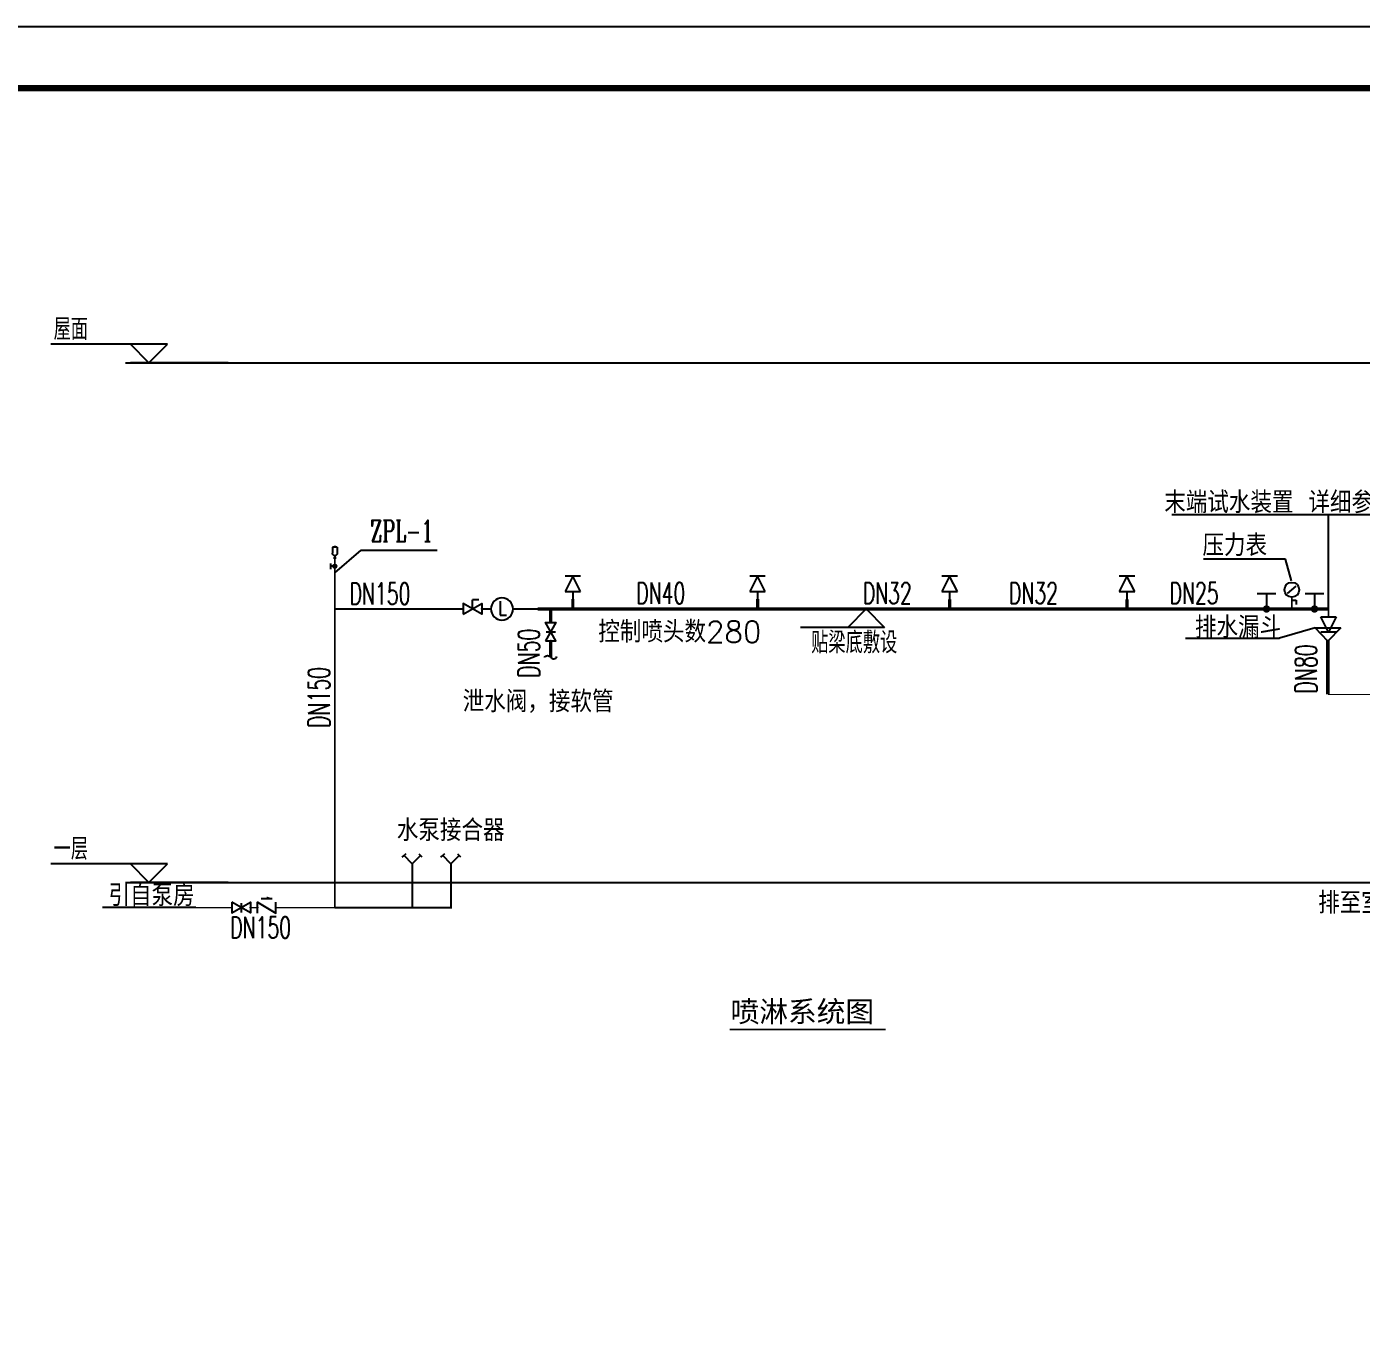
# Model space of a CAD drawing. Extents: x 4995099 to 5303443, y 4627657 to 4889583.
# Drawn here: x 5069006 to 5112367, y 4760205 to 4802205 of the extents above; entities that cross this region are included whole.
import ezdxf

# ---------------------------------------------------------------- set-up
doc = ezdxf.new("R2010")
doc.units = 0
doc.header["$LTSCALE"] = 1000
doc.header["$MEASUREMENT"] = 0
doc.linetypes.add('CONTINOUS', pattern=[0])
doc.linetypes.add('PHANTOM2', pattern=[1.25, 0.625, -0.125, 0.125, -0.125, 0.125, -0.125])
doc.layers.get('0').update_dxf_attribs({"color": 4, "linetype": 'CONTINUOUS'})
for name, color, linetype in [('-III-DG', 5, 'CONTINUOUS'), ('DIM_喷淋', 3, 'CONTINUOUS'), ('EQUIP_消防', 7, 'CONTINUOUS'), ('EQUIP_阀门', 7, 'CONTINUOUS'), ('EVALVE_喷淋', 7, 'CONTINUOUS'), ('PIPE-喷淋', 6, 'CONTINUOUS'), ('TEXT_消防', 7, 'CONTINUOUS'), ('TWT_DIM', 3, 'CONTINUOUS'), ('TWT_ELEV', 3, 'CONTINUOUS'), ('TWT_TEXT', 7, 'CONTINUOUS'), ('TWT_TITLE', 7, 'CONTINUOUS'), ('VALVE_喷淋', 7, 'CONTINUOUS'), ('VALVE_消防', 7, 'CONTINUOUS')]:
    doc.layers.add(name, color=color, linetype=linetype)
doc.layers.add('PIPE-消防', color=1, linetype='PHANTOM2', lineweight=50)
doc.styles.add('_TWT_DIM_ELE', font='SIMPLEX', dxfattribs={"width": 0.8, "height": 3.5, "bigfont": 'HZTXT'})
doc.styles.add('_TWT_PIPEDN', font='SIMPLEX', dxfattribs={"width": 0.8, "height": 3.5, "bigfont": 'HZTXT'})
doc.styles.add('_TWT_SERIAL', font='COMPLEX', dxfattribs={"width": 0.8, "height": 3.5, "bigfont": 'HZTXT'})
doc.styles.add('HZTXT', font='TXT', dxfattribs={"bigfont": 'HZTXT'})
doc.styles.add('Style-黑体', font='', dxfattribs={"bigfont": 'hztxt.shx'})
doc.styles.get('Style-黑体').set_extended_font_data('SimSun')

# ---------------------------------------------------------------- blocks, each defined once
blk = doc.blocks.new('$DGFH')
blk.add_lwpolyline([(0.07, -1.01, -0.575183), (0, 0, 0.604745), (-0.11, 1.01, 16.924828)], format="xyb")
blk = doc.blocks.new('I2320-B1')
at = {"linetype": 'CONTINOUS'}
for p, q in [((-1.25, 3.75), (1.25, 3.75)), ((-1.25, 1.25), (0, 3.75)), ((0, 3.75), (1.25, 1.25)), ((1.25, 1.25), (-1.25, 1.25))]:
    blk.add_line(p, q, dxfattribs=at)
at = {"linetype": 'CONTINOUS', "const_width": 0.3}
blk.add_lwpolyline([(0, 1.25), (0, 0)], dxfattribs=at)
blk = doc.blocks.new('F0210-B1')
at = {"linetype": 'CONTINOUS'}
for p, q in [((-1.5, 2.5), (1.5, 2.5)), ((0, 2.5), (0, 0))]:
    blk.add_line(p, q, dxfattribs=at)
at = {"linetype": 'CONTINOUS', "const_width": 0.6}
blk.add_lwpolyline([(-0.3, 0, 1), (0.3, 0, 1)], format="xyb", close=True, dxfattribs=at)
blk = doc.blocks.new('S0311-B1')
at = {"linetype": 'CONTINOUS'}
for p, q in [((-0.72, 2.52), (0.72, 3.72)), ((-0.02, 1.46), (0.72, 1.44)), ((0.72, 1.44), (0.72, 0.72))]:
    blk.add_line(p, q, dxfattribs=at)
at = {"linetype": 'CONTINOUS', "const_width": 0.288}
blk.add_lwpolyline([(0, 1.92), (0, 0)], dxfattribs=at)
at = {"linetype": 'CONTINOUS'}
blk.add_circle((0, 3.12), 1.2, dxfattribs=at)
blk.add_solid([(0.73, 3.72), (0.17, 3.34), (0.23, 3.24)], dxfattribs=at)
blk = doc.blocks.new('$VALVE$00000296')
for points in [[(-125, 72), (-125, -72), (125, 72), (125, -72), (-125, 72)], [(0, 60), (0, -64)]]:
    blk.add_lwpolyline(points)
for p in [(-125, 0), (125, 0)]:
    blk.add_point(p)
blk = doc.blocks.new('F1810-B1')
at = {"linetype": 'CONTINOUS'}
for p, q in [((-0.8, 3.2), (-0.8, 1.2)), ((-0.8, 3.2), (0.8, 3.2)), ((0, 3.6), (0, 3.2)), ((0, 0.4), (0, -0.4)), ((0.8, 3.2), (0.8, 1.2)), ((-0.4, -0.4), (0.4, -0.4))]:
    blk.add_line(p, q, dxfattribs=at)
blk.add_arc((0, 1.2), 0.8, 180, 0, dxfattribs=at)
blk = doc.blocks.new('$VALVE$00000497')
for p, q in [((78, 138), (-78, 138)), ((0, 50), (0, 138))]:
    blk.add_line(p, q)
at = {"const_width": 49.6}
blk.add_lwpolyline([(25, 0, 1), (-25, 0, 1)], format="xyb", close=True, dxfattribs=at)
blk.add_circle((0, 0), 50)
blk = doc.blocks.new('$EVALVE$00000030')
for p in [(0, 0), (87, 124)]:
    blk.add_line(p, (0, 124))
blk.add_lwpolyline([(-125, -72), (125, 72), (125, -72), (-125, 72)], close=True)
for p in [(-125, 0), (125, 0)]:
    blk.add_point(p)
blk = doc.blocks.new('$EVALVE$00000027')
at = {"color": 7}
for p, q in [((-23, 104), (-23, -83)), ((-23, -83), (61, -83))]:
    blk.add_line(p, q, dxfattribs=at)
blk.add_lwpolyline([(-150, 0, 1), (150, 0, 1), (-150, 0, 0.808179)], format="xyb")
for p in [(-150, 0), (150, 0)]:
    blk.add_point(p)
blk = doc.blocks.new('$VALVE$00000315')
blk.add_line((-75, 125), (75, 125))
blk.add_lwpolyline([(-125, -75), (-125, 75), (125, -75), (125, 75)])
for p in [(-125, 0), (125, 0)]:
    blk.add_point(p)
blk.add_solid([(0, 125), (0, 150), (75, 125)])
blk = doc.blocks.new('$ATTACHMENT$00000194')
for p, q in [((0, 0), (134, 134)), ((0, 0), (134, -134)), ((107, 162), (134, 134)), ((161, 107), (134, 134)), ((107, -161), (134, -134)), ((161, -107), (134, -134))]:
    blk.add_line(p, q)

msp = doc.modelspace()

# ---------------------------------------------------------------- hatches: boundary and pattern name
at = {"layer": 'PIPE-喷淋'}
for points in [[(5082789.2, 4773581.9), (5082824.2, 4773581.9), (5082824.2, 4773546.9)], [(5082789.2, 4773581.9), (5082789.2, 4773546.9), (5082824.2, 4773546.9)]]:
    msp.add_hatch(color=256, dxfattribs=at).paths.add_polyline_path(points)

# ---------------------------------------------------------------- linework, layer by layer
at = {"layer": '-III-DG', "linetype": 'Continuous'}
for points, const_width in [([(5086753.9, 4783604.8), (5086753.9, 4783285.1)], 100), ([(5092753.9, 4783604.4), (5092753.9, 4783284.7)], 100), ([(5098992.1, 4783603.8), (5098992.1, 4783284.1)], 100), ([(5104753.9, 4783603.5), (5104753.9, 4783283.7)], 100), ([(5111301.4, 4783284.3), (5085608.5, 4783285.1)], 100), ([(5111281.7, 4781873.2), (5111281.7, 4780510)], 120)]:
    msp.add_lwpolyline(points, dxfattribs=dict(at, const_width=const_width))
for p, q in [((5072214.9, 4791287.2), (5119620, 4791287.2)), ((5106214.4, 4786350.3), (5117545.2, 4786350.3)), ((5111301.4, 4783284.3), (5111301.4, 4786350.3)), ((5110867.5, 4782673.3), (5109712.1, 4782337.4)), ((5106659.8, 4782337.4), (5109712.1, 4782337.4)), ((5072214.9, 4774400.4), (5115210.7, 4774400.4)), ((5074506.3, 4773581.9), (5071472.3, 4773581.9))]:
    msp.add_line(p, q)
at = {"linetype": 'CONTINOUS'}
msp.add_line((5110867.5, 4782673.3), (5111700.1, 4782672.9), dxfattribs=at)
at = {"linetype": 'Continuous'}
for p, q in [((5111284.4, 4782238.9), (5110867.5, 4782673.3)), ((5111700.1, 4782672.9), (5111284.4, 4782238.9))]:
    msp.add_line(p, q, dxfattribs=at)
at = {"linetype": 'Continuous', "const_width": 120}
msp.add_lwpolyline([(5111281.7, 4782283.9), (5111281.7, 4781873.2)], dxfattribs=at)
at = {"layer": 'DIM_喷淋'}
for p, q in [((5079017.2, 4784463.4), (5079870.6, 4785192.8)), ((5079870.6, 4785192.8), (5082340, 4785192.8))]:
    msp.add_line(p, q, dxfattribs=at)
at = {"layer": 'PIPE-喷淋', "linetype": 'Continuous'}
for points, const_width in [([(5079017.2, 4783285.1), (5079017.2, 4784936)], 50), ([(5079017.2, 4773581.9), (5079017.2, 4783285.1)], 50), ([(5111281.7, 4780510), (5114460.8, 4780510)], 35), ([(5075673.6, 4773581.9), (5074506.3, 4773581.9)], 50), ([(5076503.5, 4773581.9), (5076273.6, 4773581.9)], 50), ([(5079017.2, 4773581.9), (5077103.5, 4773581.9)], 50)]:
    msp.add_lwpolyline(points, dxfattribs=dict(at, const_width=const_width))
at = {"layer": 'PIPE-喷淋', "ltscale": 2, "const_width": 70}
for points in [[(5083189.7, 4783285.1), (5079017.2, 4783285.1)], [(5084087, 4783285.1), (5083790.6, 4783285.1)], [(5085608.5, 4783285.1), (5084807, 4783285.1)], [(5081534.2, 4773581.9), (5081534.2, 4775008.6)], [(5082789.2, 4773581.9), (5082789.2, 4775008.6)], [(5079017.2, 4773581.9), (5081534.2, 4773581.9)], [(5081534.2, 4773581.9), (5082789.2, 4773581.9)]]:
    msp.add_lwpolyline(points, dxfattribs=at)
at = {"layer": 'PIPE-喷淋', "color": 5, "linetype": 'Continuous', "const_width": 100}
msp.add_lwpolyline([(5086030.1, 4783285.1), (5094728.3, 4783285.1)], dxfattribs=at)
at = {"layer": 'PIPE-消防', "linetype": 'Continuous', "const_width": 100}
for points in [[(5086030.1, 4782847.1), (5086030.1, 4783285.1)], [(5086030.1, 4781717.5), (5086030.1, 4782247.1)]]:
    msp.add_lwpolyline(points, dxfattribs=at)
at = {"layer": 'TWT_DIM', "const_width": 63}
msp.add_lwpolyline([(5096910.2, 4769622.6), (5091848.4, 4769622.6)], dxfattribs=at)
at = {"layer": 'TWT_ELEV'}
for p, q in [((5073576.9, 4791887.2), (5069787.5, 4791887.2)), ((5072976.9, 4791287.2), (5072376.9, 4791887.2)), ((5072976.9, 4791287.2), (5073576.9, 4791887.2)), ((5075554.8, 4791287.2), (5072376.9, 4791287.2)), ((5096279.1, 4783284.7), (5095679.1, 4782684.7)), ((5098145.7, 4783284.7), (5095679.1, 4783284.7)), ((5096279.1, 4783284.7), (5096879.1, 4782684.7)), ((5096879.1, 4782684.7), (5094144.7, 4782684.7)), ((5073576.9, 4775000.4), (5069787.5, 4775000.4)), ((5072976.9, 4774400.4), (5072376.9, 4775000.4)), ((5072976.9, 4774400.4), (5073576.9, 4775000.4)), ((5075554.8, 4774400.4), (5072376.9, 4774400.4))]:
    msp.add_line(p, q, dxfattribs=at)
at = {"layer": 'TWT_TEXT'}
for p, q in [((5109900.7, 4784907), (5107240.9, 4784907)), ((5110095.4, 4784202), (5109900.7, 4784907))]:
    msp.add_line(p, q, dxfattribs=at)
at = {"layer": 'TWT_TEXT', "linetype": 'Continuous'}
msp.add_line((5097652.8, 4783285.1), (5096052.8, 4783285.1), dxfattribs=at)
at = {"layer": 'TWT_TITLE'}
msp.add_lwpolyline([(4995099.4, 4718205.1), (5173299.4, 4718205.1), (5173299.4, 4802205.1), (4995099.4, 4802205.1)], close=True, dxfattribs=at)
at = {"layer": 'TWT_TITLE', "const_width": 200}
msp.add_lwpolyline([(5000099.4, 4720205.1), (5171299.4, 4720205.1), (5171299.4, 4800205.1), (5000099.4, 4800205.1)], close=True, dxfattribs=at)

# ---------------------------------------------------------------- block references
at = {"layer": '-III-DG', "linetype": 'Continuous', "yscale": 200, "zscale": 200}
for p, xscale, rotation in [((5086753.9, 4783604.8), -200.0000000000078, 359.996520435564), ((5092753.9, 4783604.4), -200.0000000000078, 359.996520435564), ((5098992.1, 4783603.8), -200.0000000000078, 359.996520435564), ((5104753.9, 4783603.5), -200.0000000000078, 359.996520435564), ((5111301.4, 4783284.3), 200, 180)]:
    msp.add_blockref('I2320-B1', p, dxfattribs=dict(at, xscale=xscale, rotation=rotation))
at = {"layer": '-III-DG', "linetype": 'Continuous', "xscale": 200, "yscale": 200, "zscale": 200}
for name, p in [('S0311-B1', (5110108.7, 4783284.3)), ('F0210-B1', (5109287, 4783285.1)), ('F0210-B1', (5110846.1, 4783285.1))]:
    msp.add_blockref(name, p, dxfattribs=at)
at = {"layer": 'EQUIP_消防', "xscale": 2, "yscale": 2, "zscale": 2, "rotation": 90}
for p in [(5081534.2, 4775008.6), (5082789.2, 4775008.6)]:
    msp.add_blockref('$ATTACHMENT$00000194', p, dxfattribs=at)
at = {"layer": 'EQUIP_阀门', "xscale": -100, "yscale": 100, "zscale": 100}
msp.add_blockref('F1810-B1', (5079017.2, 4784976), dxfattribs=at)
at = {"layer": 'EQUIP_阀门', "xscale": -1.199999999953434, "yscale": -1, "zscale": 1.2, "rotation": 270}
msp.add_blockref('$VALVE$00000497', (5079017.2, 4784672.4), dxfattribs=at)
at = {"layer": 'EVALVE_喷淋', "xscale": -2.4, "yscale": -2.4, "zscale": 2.4, "rotation": 180}
for name, p in [('$EVALVE$00000030', (5083490.1, 4783285.1)), ('$EVALVE$00000027', (5084447, 4783285.1))]:
    msp.add_blockref(name, p, dxfattribs=at)
at = {"layer": 'TWT_TEXT', "linetype": 'Continuous', "xscale": 200, "yscale": 200, "zscale": 200, "rotation": 270}
msp.add_blockref('$DGFH', (5086030.1, 4781717.5), dxfattribs=at)
at = {"layer": 'VALVE_喷淋', "xscale": -2.4, "yscale": -2.4, "zscale": 2.4, "rotation": 180}
for name, p in [('$VALVE$00000296', (5075973.6, 4773581.9)), ('$VALVE$00000315', (5076803.5, 4773581.9))]:
    msp.add_blockref(name, p, dxfattribs=at)
at = {"layer": 'VALVE_消防', "xscale": 2.399999999906868, "yscale": 2.399999999906868, "zscale": 2.4, "rotation": 90}
msp.add_blockref('$VALVE$00000296', (5086030.1, 4782547.1), dxfattribs=at)

# ---------------------------------------------------------------- texts
at = {"layer": 'DIM_喷淋', "color": 7, "style": '_TWT_SERIAL', "width": 0.64}
msp.add_text('ZPL-1', height=700, dxfattribs=at).set_placement((5080173.3, 4785472.8))
at = {"layer": 'TEXT_消防', "style": '_TWT_PIPEDN', "width": 0.64}
for s, p in [('DN150', (5079495.8, 4783431.2)), ('DN40', (5088809.8, 4783447.7)), ('DN32', (5096167.4, 4783447.7)), ('DN32', (5100917.5, 4783447.7)), ('DN25', (5106138.2, 4783447.7)), ('DN150', (5075616.9, 4772586.2))]:
    msp.add_text(s, height=700, dxfattribs=at).set_placement(p)
for s, p in [('DN50', (5085669.5, 4781052)), ('DN80', (5110921.5, 4780541)), ('DN150', (5078852.5, 4779423.4))]:
    msp.add_text(s, height=700, rotation=90, dxfattribs=at).set_placement(p)
at = {"layer": 'TWT_ELEV', "color": 7, "style": '_TWT_DIM_ELE', "width": 0.8}
for s, p in [('屋面', (5069879, 4792027.2)), ('贴梁底敷设', (5094492.1, 4781844.7)), ('一层', (5069881, 4775140.4))]:
    msp.add_text(s, height=700, dxfattribs=at).set_placement(p)
at = {"layer": 'TWT_TEXT'}
for s, height, style, p in [('末端试水装置', 700, 'HZTXT', (5105963.5, 4786400.6)), ('详细参照', 700, 'HZTXT', (5110648, 4786399.1)), ('压力表', 700, 'HZTXT', (5107205.3, 4785004.3)), ('排水漏斗', 700, 'HZTXT', (5106962.4, 4782337.4)), ('控制喷头数', 700, 'HZTXT', (5087577, 4782194)), ('280', 700, 'HZTXT', (5091077, 4782194)), ('泄水阀，接软管', 700, 'HZTXT', (5083172, 4779928.9)), ('水泵接合器', 700, 'HZTXT', (5081031.5, 4775744.7)), ('引自泵房', 700, 'HZTXT', (5071662.6, 4773629.6, 0)), ('排至室外雨水系统', 700, 'HZTXT', (5110965.7, 4773387.9)), ('喷淋系统图', 683.54, 'Style-黑体', (5091876.5, 4769862.5))]:
    msp.add_text(s, height=height, dxfattribs=dict(at, style=style)).set_placement(p)

doc.saveas('drawing.dxf')
